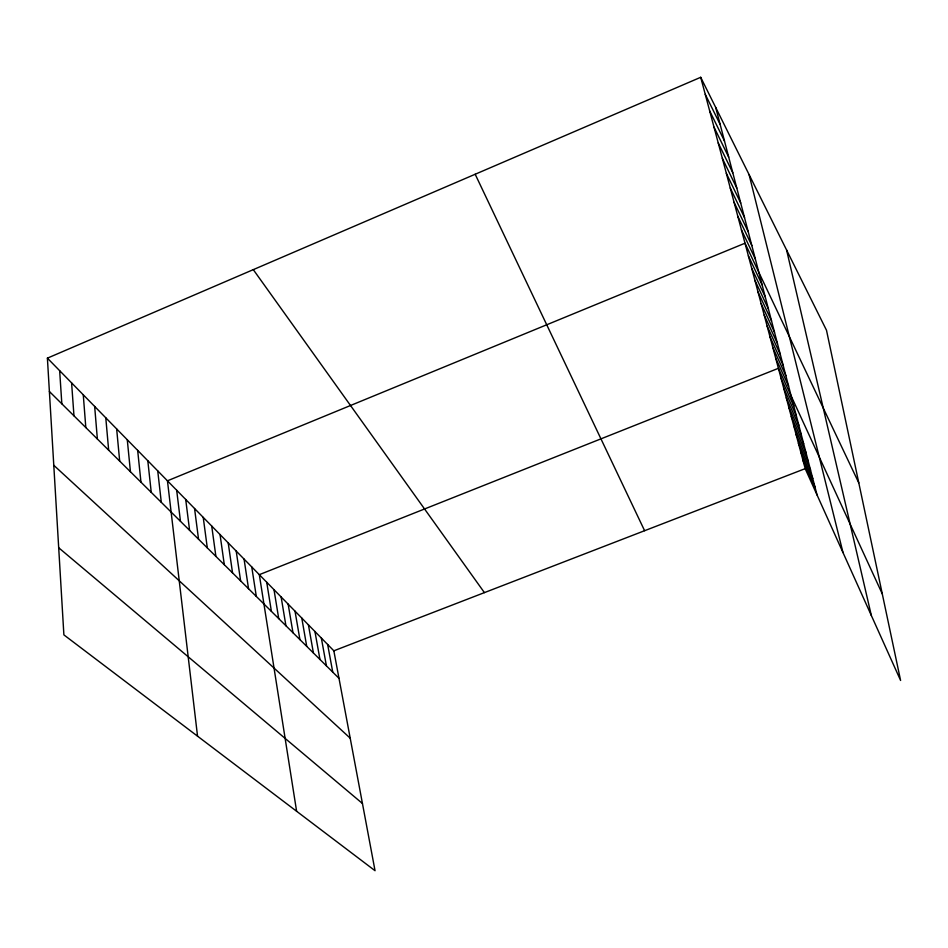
<?xml version="1.0" encoding="UTF-8"?>
<svg xmlns="http://www.w3.org/2000/svg" width="948" height="948" viewBox="0 0 948 948"><rect width="100%" height="100%" fill="white"/><g stroke="black" fill="none" stroke-linecap="round" stroke-linejoin="round"><path stroke-width="1.42" d="M47.4 358.154L333.838 650.814L375.041 870.702L63.883 634.876L47.4 358.154L700.702 77.298L826.502 330.271L900.6 680.463L805.196 468.644L700.702 77.298M333.838 650.814L805.196 468.644M58.693 547.754L362.444 803.489M53.775 465.278L350.203 738.184M49.391 391.488L338.981 678.306M253.294 269.647L484.416 592.619M705.265 94.35L720.16 124.461M709.697 110.975L724.485 141.003M714.022 127.162L728.692 157.107M718.24 142.947L732.804 172.809M722.34 158.34L736.797 188.107M726.358 173.354L740.708 203.026M730.268 188L744.512 217.566M734.084 202.303L748.221 231.762M737.805 216.263L751.847 245.615M741.455 229.902L755.378 259.136M475.185 174.254L644.604 530.702M858.793 482.899L745.01 243.209L167.452 480.814L197.54 736.169M748.375 255.853L762.109 284.862M751.681 268.213L765.309 297.103M754.904 280.3L768.437 309.072M758.068 292.126L771.506 320.779M761.161 303.704L774.504 332.238M764.183 315.044L777.431 343.449M767.145 326.136L780.299 354.422M770.049 337.002L783.107 365.17M772.893 347.655L785.868 375.692M775.677 358.095L788.558 386.002M882.28 593.886L778.415 368.31L259.314 574.666L296.617 811.263M781.081 378.335L793.784 405.993M783.712 388.159L796.332 415.686M786.283 397.805L798.809 425.202M788.807 407.249L801.25 434.516M791.284 416.516L803.643 443.664M793.713 425.616L805.99 452.623M796.095 434.54L808.289 461.427M798.429 443.309L810.552 470.054M800.728 451.9L812.768 478.527M802.98 460.349L814.936 486.845M715.716 107.48L817.069 495.01M749.086 174.586L842.985 552.542M786.603 250.035L871.331 615.477M327.641 644.486L332.76 672.144M321.348 638.051L326.42 665.875M314.937 631.51L319.974 659.488M308.42 624.851L313.409 652.982M301.784 618.06L306.725 646.358M295.018 611.164L299.923 639.627M288.145 604.125L292.991 632.754M281.129 596.967L285.929 625.763M273.996 589.68L278.736 618.641M266.72 582.238L271.401 611.377M251.753 566.951L256.316 596.434M244.063 559.095L248.542 588.732M236.206 551.072L240.626 580.887M228.207 542.896L232.544 572.888M220.043 534.554L224.309 564.724M211.724 526.045L215.895 556.393M203.228 517.371L207.304 547.897M194.553 508.507L198.547 539.222M185.701 499.466L189.6 530.359M176.672 490.235L180.464 521.305M157.735 470.895L161.302 502.333M147.805 460.752L151.253 492.379M137.661 450.371L140.968 482.188M127.281 439.765L130.445 471.772M116.651 428.911L119.685 461.107M105.785 417.807L108.665 450.193M94.658 406.443L97.371 439.019M83.27 394.806L85.818 427.572M71.598 382.885L73.968 415.84M59.653 370.668L61.833 403.812"/></g></svg>
